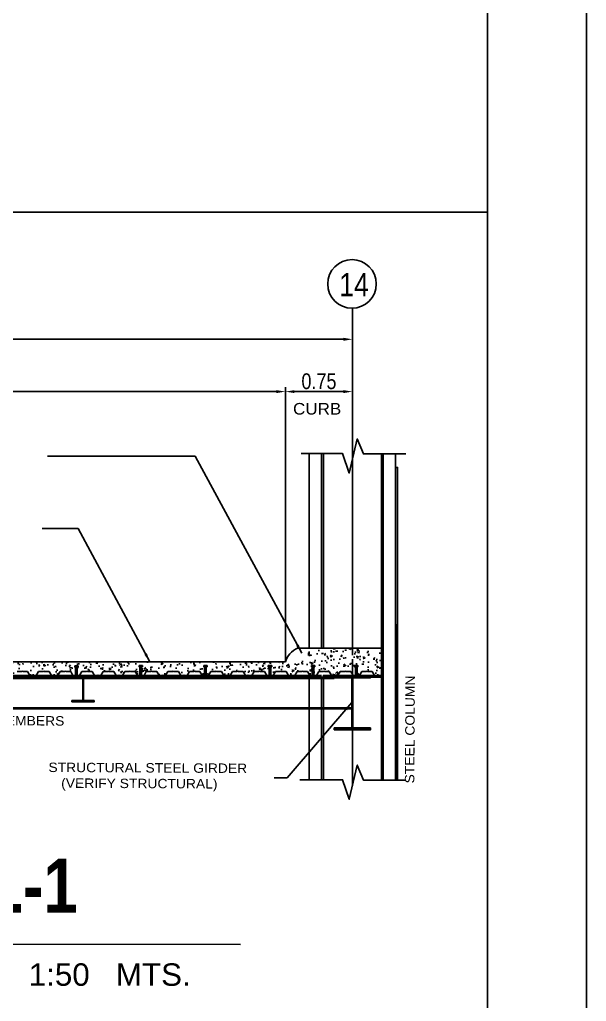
# Model space of a CAD drawing. Header units: millimetres. Extents: x 2148 to 2681, y 758 to 986.
# Drawn here: x 2262.42 to 2275.05, y 779.53 to 801.4 of the extents above; entities that cross this region are included whole.
import ezdxf

# ---------------------------------------------------------------- set-up
doc = ezdxf.new("R2010")
doc.units = ezdxf.units.MM
doc.linetypes.add('CENTER2', pattern=[28.575, 19.05, -3.175, 3.175, -3.175])
doc.linetypes.add('HIDDEN', pattern=[0.375, 0.25, -0.125])
for name, color, linetype in [('4', 4, 'Continuous'), ('4CO', 4, 'Continuous'), ('cladding', 2, 'Continuous'), ('D', 1, 'Continuous'), ('DIM', 20, 'Continuous'), ('HATCH', 8, 'Continuous'), ('Layer1', 5, 'Continuous'), ('S_GRID LINES', 252, 'Continuous'), ('TEXT', 6, 'Continuous'), ('wall', 4, 'Continuous')]:
    doc.layers.add(name, color=color, linetype=linetype)
doc.styles.add('ARIAL', font='arial.ttf')
doc.styles.add('ARIALNW', font='ARIALN.TTF')
doc.styles.add('MMTX$0$ESMX$0$X-OPTA1D', font='x-opta1d')
doc.styles.add('ROMANT', font='romant__.ttf')
doc.dimstyles.new('DIM 200', dxfattribs={"dimtxt": 0.36, "dimasz": 0.35, "dimexe": 0.1, "dimexo": 0, "dimgap": 0.08, "dimtad": 1, "dimlfac": 2, "dimrnd": 0.005, "dimzin": 1, "dimdsep": 46, "dimtxsty": 'ARIALNW', "dimcen": 0.09, "dimclrd": 6, "dimclre": 6, "dimclrt": 13, "dimadec": 0, "dimazin": 0, "dimtfac": 1, "dimtofl": 0, "dimtmove": 2, "dimatfit": 3, "dimfxl": 1, "dimtolj": 1, "dimtzin": 0, "dimarcsym": 0})
doc.dimstyles.new('FIM 50', dxfattribs={"dimtxt": 0.35, "dimasz": 0.2, "dimexe": 0.1, "dimexo": 0, "dimgap": 0.05, "dimtad": 1, "dimlfac": 0.5, "dimzin": 0, "dimdsep": 46, "dimtxsty": 'ARIALNW', "dimcen": 0.09, "dimclrd": 6, "dimclre": 6, "dimclrt": 13, "dimadec": 0, "dimazin": 0, "dimtfac": 1, "dimtofl": 0, "dimtmove": 2, "dimatfit": 3, "dimfxl": 1, "dimtolj": 1, "dimtzin": 0, "dimarcsym": 0})
pattern_1 = [(50, (-5876.37944, -5359.62483), (0.364369338, -0.031878171), [0.0381, -0.4191]), (355, (-5876.37944, -5359.62483), (-0.070485652, 0.382113286), [0.03048, -0.33528]), (100.451, (-5876.34907, -5359.6275), (0.293885003, 0.350233376), [0.03238, -0.35618]), (46.1842, (-5876.37944, -5359.52323), (0.542158082, -0.084084656), [0.05715, -0.62865]), (96.6356, (-5876.33426, -5359.53023), (0.47480847, 0.494851112), [0.04857, -0.53427]), (351.184, (-5876.37944, -5359.5232), (0.474809212, 0.494850236), [0.04572, -0.50292]), (21, (-5876.32864, -5359.54863), (0.30322976, -0.204531037), [0.0381, -0.4191]), (326, (-5876.32864, -5359.54863), (0.123604057, 0.368375932), [0.03048, -0.33528]), (71.4514, (-5876.30337, -5359.56567), (0.426832982, 0.163845715), [0.03238, -0.35618]), (37.5, (-5876.37944, -5359.62483), (0.0061772065, 0.1691100777), [0, -0.331216, 0, -0.34036, 0, -0.33655]), (7.5, (-5876.37944, -5359.62483), (0.133639325, 0.2003611496), [0, -0.194056, 0, -0.323596, 0, -0.12827]), (327.5, (-5876.49272, -5359.62483), (0.2711811903, -0.011457488), [0, -0.127, 0, -0.39624, 0, -0.52578]), (317.5, (-5876.54352, -5359.62483), (0.296258363, 0.050852982), [0, -0.1651, 0, -0.263144, 0, -0.37338])]

# ---------------------------------------------------------------- blocks, each defined once
blk = doc.blocks.new('A$C1DB67A09')
at = {"layer": 'wall', "color": 16, "linetype": 'ByBlock', "ltscale": 1.5, "elevation": 0}
blk.add_lwpolyline([(9.492, -81.28), (106.692, -81.28), (106.692, -9.48), (9.492, -9.48)], close=True, dxfattribs=at)
blk = doc.blocks.new('*D2342')
at = {"color": 6, "lineweight": -2, "transparency": 16777216}
for p, q in [((2251.841, 794.28), (2251.841, 794.38)), ((2269.836, 794.28), (2269.836, 794.38)), ((2252.041, 794.28), (2269.636, 794.28))]:
    blk.add_line(p, q, dxfattribs=at)
at = {"color": 6, "transparency": 16777216}
for points in [[(2252.041, 794.314), (2252.041, 794.247), (2251.841, 794.28)], [(2269.636, 794.314), (2269.636, 794.247), (2269.836, 794.28)]]:
    blk.add_solid(points, dxfattribs=at)
at = {"layer": 'Defpoints', "color": 0, "transparency": 16777216}
for p in [(2251.841, 794.28, 0), (2269.836, 794.28, 0), (2269.836, 794.28)]:
    blk.add_point(p, dxfattribs=at)
at = {"color": 13, "transparency": 16777216, "insert": (2260.868, 794.509), "char_height": 0.35, "attachment_point": 5, "style": 'ARIALNW'}
blk.add_mtext('\\A1;9.00', dxfattribs=at)
blk = doc.blocks.new('*D2343')
at = {"color": 6, "lineweight": -2, "transparency": 16777216}
for p, q in [((2253.345, 787.092), (2253.345, 793.215)), ((2253.545, 793.115), (2268.145, 793.115)), ((2268.345, 787.092), (2268.345, 793.215))]:
    blk.add_line(p, q, dxfattribs=at)
at = {"color": 6, "transparency": 16777216}
for points in [[(2253.545, 793.148), (2253.545, 793.082), (2253.345, 793.115)], [(2268.145, 793.148), (2268.145, 793.082), (2268.345, 793.115)]]:
    blk.add_solid(points, dxfattribs=at)
at = {"layer": 'Defpoints', "color": 0, "transparency": 16777216}
for p in [(2268.345, 793.115), (2253.345, 787.092, 0), (2268.345, 787.092, 0)]:
    blk.add_point(p, dxfattribs=at)
at = {"color": 13, "transparency": 16777216, "insert": (2260.845, 793.344), "char_height": 0.35, "attachment_point": 5, "style": 'ARIALNW'}
blk.add_mtext('\\A1;7.50', dxfattribs=at)
blk = doc.blocks.new('*D2344')
at = {"color": 6, "lineweight": -2, "transparency": 16777216}
for p, q in [((2268.345, 792.545), (2268.345, 793.215)), ((2268.545, 793.115), (2269.636, 793.115)), ((2269.836, 787.242), (2269.836, 793.215))]:
    blk.add_line(p, q, dxfattribs=at)
at = {"color": 6, "transparency": 16777216}
for points in [[(2268.545, 793.148), (2268.545, 793.082), (2268.345, 793.115)], [(2269.636, 793.148), (2269.636, 793.082), (2269.836, 793.115)]]:
    blk.add_solid(points, dxfattribs=at)
at = {"layer": 'Defpoints', "color": 0, "transparency": 16777216}
for p in [(2269.836, 793.115), (2268.345, 792.545), (2269.836, 787.242, 0)]:
    blk.add_point(p, dxfattribs=at)
at = {"color": 13, "transparency": 16777216, "insert": (2269.091, 793.344), "char_height": 0.35, "attachment_point": 5, "style": 'ARIALNW'}
blk.add_mtext('\\A1;0.75', dxfattribs=at)

msp = doc.modelspace()

# ---------------------------------------------------------------- hatches: boundary and pattern name
at = {"layer": 'D'}
h = msp.add_hatch(dxfattribs=at)
h.set_pattern_fill('AR-CONC', color=256, scale=0.002, style=0)
h.set_pattern_definition(pattern_1)
h.paths.add_polyline_path([(2268.8756092, 787.3334569, 0.156070123), (2268.7142874, 787.0916731), (2264.043667, 787.0916731), (2264.043667, 786.8726848), (2264.0906579, 786.7916731), (2264.1500899, 786.7916731), (2264.1619763, 786.8047851), (2264.1738627, 786.7916731), (2264.2332947, 786.7916731), (2264.2847367, 786.8803586), (2264.3847367, 786.8803586), (2264.4019901, 786.8897532), (2264.4192436, 786.8803586), (2264.5192436, 786.8803586), (2264.5706856, 786.7916731), (2264.6301176, 786.7916731), (2264.642004, 786.8047851), (2264.6538904, 786.7916731), (2264.7133224, 786.7916731), (2264.7647644, 786.8803586), (2264.8647644, 786.8803586), (2264.8820178, 786.8897532), (2264.8992712, 786.8803586), (2264.9992712, 786.8803586), (2265.0507132, 786.7916731), (2265.10268, 786.7916731), (2265.10268, 786.9873593), (2265.0827931, 786.9873593), (2265.0827931, 787.0115719), (2265.1588204, 787.0115719), (2265.1588204, 786.9873593), (2265.1404327, 786.9873593), (2265.1404327, 786.7916731), (2265.19335, 786.7916731), (2265.2447921, 786.8803586), (2265.3447921, 786.8803586), (2265.3620455, 786.8897532), (2265.3792989, 786.8803586), (2265.4792989, 786.8803586), (2265.5307409, 786.7916731), (2265.5901729, 786.7916731), (2265.6020593, 786.8047851), (2265.6139457, 786.7916731), (2265.6733777, 786.7916731), (2265.7248197, 786.8803586), (2265.8248197, 786.8803586), (2265.8420731, 786.8897532), (2265.8593266, 786.8803586), (2265.9593266, 786.8803586), (2266.0107686, 786.7916731), (2266.0702006, 786.7916731), (2266.082087, 786.8047851), (2266.0939734, 786.7916731), (2266.1534054, 786.7916731), (2266.2048474, 786.8803586), (2266.3048474, 786.8803586), (2266.3221008, 786.8897532), (2266.3393542, 786.8803586), (2266.4393542, 786.8803586), (2266.4907963, 786.7916731), (2266.542763, 786.7916731), (2266.542763, 786.9873593), (2266.5228761, 786.9873593), (2266.5228761, 787.0115719), (2266.5989034, 787.0115719), (2266.5989034, 786.9873593), (2266.5805157, 786.9873593), (2266.5805157, 786.7916731), (2266.633433, 786.7916731), (2266.6848751, 786.8803586), (2266.7848751, 786.8803586), (2266.8021285, 786.8897532), (2266.8193819, 786.8803586), (2266.9193819, 786.8803586), (2266.9708239, 786.7916731), (2267.0302559, 786.7916731), (2267.0421423, 786.8047851), (2267.0540287, 786.7916731), (2267.1134607, 786.7916731), (2267.1649027, 786.8803586), (2267.2649027, 786.8803586), (2267.2821562, 786.8897532), (2267.2994096, 786.8803586), (2267.3994096, 786.8803586), (2267.4508516, 786.7916731), (2267.5102836, 786.7916731), (2267.52217, 786.8047851), (2267.5340564, 786.7916731), (2267.5934884, 786.7916731), (2267.6449304, 786.8803586), (2267.7449304, 786.8803586), (2267.7621838, 786.8897532), (2267.7794372, 786.8803586), (2267.8794372, 786.8803586), (2267.9308793, 786.7916731), (2267.982846, 786.7916731), (2267.982846, 786.9873593), (2267.9629591, 786.9873593), (2267.9629591, 787.0115719), (2268.0389864, 787.0115719), (2268.0389864, 786.9873593), (2268.0205987, 786.9873593), (2268.0205987, 786.7916731), (2268.0735161, 786.7916731), (2268.1249581, 786.8803586), (2268.2249581, 786.8803586), (2268.2422115, 786.8897532), (2268.2594649, 786.8803586), (2268.3594649, 786.8803586), (2268.4109069, 786.7916731), (2268.4703389, 786.7916731), (2268.4822253, 786.8047851), (2268.4941117, 786.7916731), (2268.5535437, 786.7916731), (2268.6049857, 786.8803586), (2268.7049857, 786.8803586), (2268.7222392, 786.8897532), (2268.7394926, 786.8803586), (2268.8394926, 786.8803586), (2268.8756092, 786.8180939)])
h = msp.add_hatch(dxfattribs=at)
h.set_pattern_fill('AR-CONC', color=256, scale=0.002, style=0)
h.set_pattern_definition(pattern_1)
h.paths.add_polyline_path([(2270.5221915, 787.3980019), (2270.4821915, 787.3980019), (2270.4821915, 786.7516731), (2270.5221915, 786.7516731)])
h.paths.add_polyline_path([(2270.4821915, 787.3980019), (2269.8362411, 787.3980019), (2269.8362411, 786.8170999), (2269.8509899, 786.7916731), (2269.9029567, 786.7916731), (2269.9029567, 786.9873593), (2269.8830698, 786.9873593), (2269.8830698, 787.0115719), (2269.959097, 787.0115719), (2269.959097, 786.9873593), (2269.9407094, 786.9873593), (2269.9407094, 786.7916731), (2269.9936267, 786.7916731), (2270.0450687, 786.8803586), (2270.1450687, 786.8803586), (2270.1623222, 786.8897532), (2270.1795756, 786.8803586), (2270.2795756, 786.8803586), (2270.3310176, 786.7916731), (2270.3904496, 786.7916731), (2270.402336, 786.8047851), (2270.4142224, 786.7916731), (2270.4821915, 786.7916731)])
h.paths.add_polyline_path([(2269.8362411, 787.3980019), (2269.1902724, 787.3980019), (2269.1902724, 786.8832222), (2269.2022668, 786.8897532), (2269.2195203, 786.8803586), (2269.3195203, 786.8803586), (2269.3709623, 786.7916731), (2269.4303943, 786.7916731), (2269.4422807, 786.8047851), (2269.4541671, 786.7916731), (2269.5135991, 786.7916731), (2269.5650411, 786.8803586), (2269.6650411, 786.8803586), (2269.6822945, 786.8897532), (2269.6995479, 786.8803586), (2269.7995479, 786.8803586), (2269.8362411, 786.8170999)])
h.paths.add_polyline_path([(2269.1502724, 787.3980019), (2268.9830435, 787.3980019, 0.0659827258), (2268.8756092, 787.3334569), (2268.8756092, 786.8180939), (2268.8909346, 786.7916731), (2268.9429013, 786.7916731), (2268.9429013, 786.9873593), (2268.9230145, 786.9873593), (2268.9230145, 787.0115719), (2268.9990417, 787.0115719), (2268.9990417, 786.9873593), (2268.9806541, 786.9873593), (2268.9806541, 786.7916731), (2269.0335714, 786.7916731), (2269.0850134, 786.8803586), (2269.1502724, 786.8803586)])
h.paths.add_polyline_path([(2269.1902724, 787.3980019), (2269.1502724, 787.3980019), (2269.1502724, 786.8803586), (2269.1850134, 786.8803586), (2269.1902724, 786.8832222)])
h = msp.add_hatch(dxfattribs=at)
h.set_pattern_fill('AR-CONC', color=256, scale=0.002, style=0)
h.set_pattern_definition(pattern_1)
h.paths.add_polyline_path([(2264.043667, 787.0916731), (2258.5305556, 787.0916731), (2258.5305556, 786.8803586), (2258.6244047, 786.8803586), (2258.6416581, 786.8897532), (2258.6589115, 786.8803586), (2258.7589115, 786.8803586), (2258.8103535, 786.7916731), (2258.8623203, 786.7916731), (2258.8623203, 786.9873593), (2258.8424334, 786.9873593), (2258.8424334, 787.0115719), (2258.9184607, 787.0115719), (2258.9184607, 786.9873593), (2258.900073, 786.9873593), (2258.900073, 786.7916731), (2258.9529903, 786.7916731), (2259.0044324, 786.8803586), (2259.1044324, 786.8803586), (2259.1216858, 786.8897532), (2259.1389392, 786.8803586), (2259.2389392, 786.8803586), (2259.2903812, 786.7916731), (2259.3498132, 786.7916731), (2259.3616996, 786.8047851), (2259.373586, 786.7916731), (2259.433018, 786.7916731), (2259.48446, 786.8803586), (2259.58446, 786.8803586), (2259.6017134, 786.8897532), (2259.6189669, 786.8803586), (2259.7189669, 786.8803586), (2259.7704089, 786.7916731), (2259.8298409, 786.7916731), (2259.8417273, 786.8047851), (2259.8536137, 786.7916731), (2259.9130457, 786.7916731), (2259.9644877, 786.8803586), (2260.0644877, 786.8803586), (2260.0817411, 786.8897532), (2260.0989945, 786.8803586), (2260.1989945, 786.8803586), (2260.2504366, 786.7916731), (2260.3024033, 786.7916731), (2260.3024033, 786.9873593), (2260.2825164, 786.9873593), (2260.2825164, 787.0115719), (2260.3585437, 787.0115719), (2260.3585437, 786.9873593), (2260.340156, 786.9873593), (2260.340156, 786.7916731), (2260.3930733, 786.7916731), (2260.4445154, 786.8803586), (2260.5445154, 786.8803586), (2260.5617688, 786.8897532), (2260.5790222, 786.8803586), (2260.6790222, 786.8803586), (2260.7304642, 786.7916731), (2260.7898962, 786.7916731), (2260.8017826, 786.8047851), (2260.813669, 786.7916731), (2260.873101, 786.7916731), (2260.924543, 786.8803586), (2261.024543, 786.8803586), (2261.0417965, 786.8897532), (2261.0590499, 786.8803586), (2261.1590499, 786.8803586), (2261.2104919, 786.7916731), (2261.2699239, 786.7916731), (2261.2818103, 786.8047851), (2261.2936967, 786.7916731), (2261.3531287, 786.7916731), (2261.4045707, 786.8803586), (2261.5045707, 786.8803586), (2261.5218241, 786.8897532), (2261.5390775, 786.8803586), (2261.6390775, 786.8803586), (2261.6905196, 786.7916731), (2261.7499516, 786.7916731), (2261.761838, 786.8047851), (2261.7737244, 786.7916731), (2261.8331564, 786.7916731), (2261.8845984, 786.8803586), (2261.9845984, 786.8803586), (2262.0018518, 786.8897532), (2262.0191052, 786.8803586), (2262.1191052, 786.8803586), (2262.1705472, 786.7916731), (2262.2165708, 786.7916731), (2262.2165708, 786.9808033), (2262.1966839, 786.9808033), (2262.1966839, 787.0050159), (2262.2727111, 787.0050159), (2262.2727111, 786.9808033), (2262.2543235, 786.9808033), (2262.2543235, 786.7916731), (2262.313184, 786.7916731), (2262.364626, 786.8803586), (2262.464626, 786.8803586), (2262.4818795, 786.8897532), (2262.4991329, 786.8803586), (2262.5991329, 786.8803586), (2262.6505749, 786.7916731), (2262.7100069, 786.7916731), (2262.7218933, 786.8047851), (2262.7337797, 786.7916731), (2262.7932117, 786.7916731), (2262.8446537, 786.8803586), (2262.9446537, 786.8803586), (2262.9619071, 786.8897532), (2262.9791606, 786.8803586), (2263.0791606, 786.8803586), (2263.1306026, 786.7916731), (2263.1900346, 786.7916731), (2263.201921, 786.8047851), (2263.2138074, 786.7916731), (2263.2732394, 786.7916731), (2263.3246814, 786.8803586), (2263.4246814, 786.8803586), (2263.4419348, 786.8897532), (2263.4591882, 786.8803586), (2263.5591882, 786.8803586), (2263.6106302, 786.7916731), (2263.6685402, 786.7916731), (2263.6685402, 786.9808033), (2263.6486533, 786.9808033), (2263.6486533, 787.0050159), (2263.7246805, 787.0050159), (2263.7246805, 786.9808033), (2263.7062929, 786.9808033), (2263.7062929, 786.7916731), (2263.753267, 786.7916731), (2263.804709, 786.8803586), (2263.904709, 786.8803586), (2263.9219625, 786.8897532), (2263.9392159, 786.8803586), (2264.043667, 786.8803586)])
at = {"layer": 'HATCH', "ltscale": 0.5, "extrusion": (-2.95994e-09, 2.54479e-10, 1)}
h = msp.add_hatch(dxfattribs=at)
h.set_pattern_fill('ANSI31', color=256, scale=0.024691, style=0)
h.set_pattern_definition([(44.9999999998, (199154.029157, 7573.355451), (-0.002182380754156, 0.00218238075417), [])])
edge = h.paths.add_edge_path()
edge.add_line((2264.0854346, 786.2307434), (2263.8525817, 786.2307434))
edge.add_arc((2263.8525817, 786.2403722), 0.0096288, 174.09726707, 269.99999993, ccw=False)
edge.add_line((2263.843004, 786.2413624), (2263.843004, 786.7563635))
edge.add_arc((2263.8525817, 786.7573537), 0.0096288, 89.63455454, 185.90273272, ccw=False)
edge.add_line((2263.8526431, 786.7669823), (2264.0854346, 786.7669823))
edge.add_line((2264.0854346, 786.7669823), (2264.0854346, 786.7916731))
edge.add_line((2264.0854346, 786.7916731), (2263.5864255, 786.7916731))
edge.add_line((2263.5864255, 786.7916731), (2263.5864255, 786.7669823))
edge.add_line((2263.5864255, 786.7669823), (2263.8185396, 786.7669823))
edge.add_arc((2263.818601, 786.7573537), 0.0096288, -4.29209346, 90.36544516, ccw=False)
edge.add_line((2263.8282028, 786.7566331), (2263.8282028, 786.2410928))
edge.add_arc((2263.818601, 786.2403722), 0.0096288, -89.99999963, 4.29209365, ccw=False)
edge.add_line((2263.818601, 786.2307434), (2263.5864255, 786.2307434))
edge.add_line((2263.5864255, 786.2307434), (2263.5864255, 786.2060526))
edge.add_line((2263.5864255, 786.2060526), (2264.0854346, 786.2060526))
edge.add_line((2264.0854346, 786.2060526), (2264.0854346, 786.2307434))
at = {"layer": 'HATCH', "ltscale": 0.5}
h = msp.add_hatch(dxfattribs=at)
h.set_pattern_fill('ANSI31', color=256, scale=0.04, style=0)
h.set_pattern_definition([(45, (321238.903647, 11780.994099), (-0.00353553390593, 0.00353553390593), [])])
edge = h.paths.add_edge_path()
edge.add_line((2270.2404381, 785.6219127), (2269.8632083, 785.6219127))
edge.add_arc((2269.8632083, 785.6375116), 0.0155989, 174.09726714, 270, ccw=False)
edge.add_line((2269.8476921, 785.6391158), (2269.8476921, 786.7224703))
edge.add_arc((2269.8632083, 786.7240745), 0.0155989, 89.63455467, 185.90273286, ccw=False)
edge.add_line((2269.8633078, 786.7396731), (2270.2404381, 786.7396731))
edge.add_line((2270.2404381, 786.7396731), (2270.2404381, 786.7796731))
edge.add_line((2270.2404381, 786.7796731), (2269.4320258, 786.7796731))
edge.add_line((2269.4320258, 786.7796731), (2269.4320258, 786.7396731))
edge.add_line((2269.4320258, 786.7396731), (2269.8080589, 786.7396731))
edge.add_arc((2269.8081584, 786.7240745), 0.0155989, -4.29209329, 90.36544533, ccw=False)
edge.add_line((2269.8237136, 786.7229071), (2269.8237136, 785.638679))
edge.add_arc((2269.8081584, 785.6375116), 0.0155989, -90, 4.29209328, ccw=False)
edge.add_line((2269.8081584, 785.6219127), (2269.4320258, 785.6219127))
edge.add_line((2269.4320258, 785.6219127), (2269.4320258, 785.5819127))
edge.add_line((2269.4320258, 785.5819127), (2270.2404381, 785.5819127))
edge.add_line((2270.2404381, 785.5819127), (2270.2404381, 785.6219127))

# ---------------------------------------------------------------- linework, layer by layer
at = {"ltscale": 0.05}
msp.add_line((2270.7956195, 784.4617803, 0.0000003), (2270.7956195, 791.7268733, 0.0000004), dxfattribs=at)
msp.add_line((2254.7250718, 780.8091587, 0), (2267.3454776, 780.7998802, 0))
msp.add_circle((2269.8282102, 795.5145157, 0.0000001), 0.5409567)
at = {"layer": '4', "elevation": 0}
msp.add_lwpolyline([(2272.8500187, 797.1148082), (2247.8451459, 797.1148082), (2247.8451459, 763.8388046), (2272.8500187, 763.8388046)], close=True, dxfattribs=at)
at = {"layer": 'cladding', "elevation": 0.0000003}
for points in [[(2268.6954289, 791.7345653), (2269.6170296, 791.7345653), (2269.7670168, 791.3007288), (2269.9441468, 792.061233), (2270.0819142, 791.7268733), (2271.0294239, 791.7268733)], [(2268.6660128, 784.4694723), (2269.6170296, 784.4694723), (2269.7670168, 784.0356358), (2269.9441468, 784.79614), (2270.0819142, 784.4617803), (2271.0294239, 784.4617803)]]:
    msp.add_lwpolyline(points, dxfattribs=at)
at = {"layer": 'D', "color": 3, "ltscale": 0.5}
for p, q in [((2269.1502724, 787.3980019, 0.0000002), (2269.1502724, 791.7345653, 0.0000002)), ((2269.1902724, 787.3980019, 0.0000002), (2269.1902724, 791.7345653, 0.0000002)), ((2270.4821915, 784.4617803, 0.0000002), (2270.4821915, 791.7268733, 0.0000002)), ((2270.5221915, 784.4617803, 0.0000002), (2270.5221915, 791.7268733, 0.0000002)), ((2252.5221915, 786.7916731, 0), (2269.1502724, 786.7916731, 0)), ((2257.8429123, 786.7516731, 0), (2263.8282028, 786.7516731, 0)), ((2263.843004, 786.7516731, 0), (2269.1502724, 786.7516731, 0)), ((2269.1502724, 784.4617803, 0.0000002), (2269.1502724, 786.7516731, 0.0000002)), ((2269.1902724, 784.4617803, 0.0000002), (2269.1902724, 786.7516731, 0.0000002))]:
    msp.add_line(p, q, dxfattribs=at)
at = {"layer": 'D', "ltscale": 0.5}
for p, q in [((2268.6138204, 787.3980019, 0), (2270.5221915, 787.3980019, 0.0000002)), ((2253.3447031, 787.0916731, 0), (2268.3450643, 787.0916731, 0.0000001)), ((2268.9502238, 786.7916731, 0), (2268.9502238, 786.7796731, 0))]:
    msp.add_line(p, q, dxfattribs=at)
at = {"layer": 'D'}
for p, q in [((2257.8429123, 786.7516731, 0), (2263.8282028, 786.7516731, 0)), ((2257.8429123, 786.7269823, 0), (2263.8282028, 786.7269823, 0)), ((2263.843004, 786.7516731, 0), (2270.5221915, 786.7516731, 0.0000001)), ((2263.843004, 786.7269823, 0), (2269.4320258, 786.7269823, 0.0000001)), ((2251.8476921, 786.0721202, 0), (2269.8237136, 786.0721202, 0.0000002)), ((2251.8476921, 786.0474294, 0), (2269.8237136, 786.0474294, 0.0000002))]:
    msp.add_line(p, q, dxfattribs=at)
at = {"layer": 'D', "color": 3, "ltscale": 0.5, "extrusion": (-2.95994e-09, 2.54479e-10, 1), "elevation": -0.0000064}
msp.add_lwpolyline([(2264.0854346, 786.2307434), (2263.8525817, 786.2307434, -0.4447202436), (2263.843004, 786.2413624), (2263.843004, 786.7563635, -0.4466315217), (2263.8526431, 786.7669823), (2264.0854346, 786.7669823), (2264.0854346, 786.7916731), (2263.5864255, 786.7916731), (2263.5864255, 786.7669823), (2263.8185396, 786.7669823, -0.4382281274), (2263.8282028, 786.7566331), (2263.8282028, 786.2410928, -0.4363286722), (2263.818601, 786.2307434), (2263.5864255, 786.2307434), (2263.5864255, 786.2060526), (2264.0854346, 786.2060526)], format="xyb", close=True, dxfattribs=at)
at = {"layer": 'D', "color": 3, "ltscale": 0.5, "elevation": 0}
msp.add_lwpolyline([(2269.1902724, 786.7516731), (2270.4821915, 786.7516731), (2270.4821915, 786.7916731), (2269.1902724, 786.7916731)], close=True, dxfattribs=at)
msp.add_lwpolyline([(2270.2404381, 785.6219127), (2269.8632083, 785.6219127, -0.4447202436), (2269.8476921, 785.6391158), (2269.8476921, 786.7224703, -0.4466315217), (2269.8633078, 786.7396731), (2270.2404381, 786.7396731), (2270.2404381, 786.7796731), (2269.4320258, 786.7796731), (2269.4320258, 786.7396731), (2269.8080589, 786.7396731, -0.4382281274), (2269.8237136, 786.7229071), (2269.8237136, 785.638679, -0.4363286722), (2269.8081584, 785.6219127), (2269.4320258, 785.6219127), (2269.4320258, 785.5819127), (2270.2404381, 785.5819127)], format="xyb", close=True, dxfattribs=at)
at = {"layer": 'D', "ltscale": 0.5}
msp.add_arc((2268.8035913, 786.9604469, 0), 0.4769353, 113.44673933, 164.02937068, dxfattribs=at)
at = {"layer": 'Defpoints', "ltscale": 0.5, "elevation": 0}
msp.add_lwpolyline([(2173.4500187, 757.6388045), (2275.0500187, 757.6388045), (2275.0500187, 833.8388045), (2173.4500187, 833.8388045)], close=True, dxfattribs=at)
at = {"layer": 'HATCH', "linetype": 'ByBlock', "ltscale": 0.5}
for p, q in [((2268.8756092, 787.3980019, 0.0000001), (2268.8756092, 791.7345653, 0.0000001)), ((2268.8756092, 784.4617803, 0.0000001), (2268.8756092, 786.7516731, 0.0000001))]:
    msp.add_line(p, q, dxfattribs=at)
at = {"layer": 'HATCH', "ltscale": 0.5}
for p, q in [((2262.364626, 786.8803586, -0.0000003), (2262.464626, 786.8803586, -0.0000003)), ((2262.464626, 786.8803586, -0.0000003), (2262.4818795, 786.8897532, -0.0000009)), ((2262.4991329, 786.8803586, -0.0000003), (2262.4818795, 786.8897532, -0.0000009)), ((2262.4991329, 786.8803586, -0.0000003), (2262.5991329, 786.8803586, -0.0000003)), ((2262.5991329, 786.8803586, -0.0000003), (2262.6505749, 786.7916731, 0)), ((2262.8446537, 786.8803586, -0.0000003), (2262.7932117, 786.7916731, 0)), ((2262.8446537, 786.8803586, -0.0000003), (2262.9446537, 786.8803586, -0.0000003)), ((2262.9446537, 786.8803586, -0.0000003), (2262.9619071, 786.8897532, -0.0000009)), ((2262.9791606, 786.8803586, -0.0000003), (2262.9619071, 786.8897532, -0.0000009)), ((2262.9791606, 786.8803586, -0.0000003), (2263.0791606, 786.8803586, -0.0000003)), ((2263.0791606, 786.8803586, -0.0000003), (2263.1306026, 786.7916731, 0)), ((2263.3246814, 786.8803586, -0.0000003), (2263.2732394, 786.7916731, 0)), ((2263.3246814, 786.8803586, -0.0000003), (2263.4246814, 786.8803586, -0.0000003)), ((2263.4246814, 786.8803586, -0.0000003), (2263.4419348, 786.8897532, -0.0000009)), ((2263.4591882, 786.8803586, -0.0000003), (2263.4419348, 786.8897532, -0.0000009)), ((2263.4591882, 786.8803586, -0.0000003), (2263.5591882, 786.8803586, -0.0000003)), ((2263.5591882, 786.8803586, -0.0000003), (2263.6106302, 786.7916731, 0)), ((2263.804709, 786.8803586, -0.0000003), (2263.753267, 786.7916731, 0)), ((2263.804709, 786.8803586, -0.0000003), (2263.904709, 786.8803586, -0.0000003)), ((2263.904709, 786.8803586, -0.0000003), (2263.9219625, 786.8897532, -0.0000009)), ((2263.9392159, 786.8803586, -0.0000003), (2263.9219625, 786.8897532, -0.0000009)), ((2263.9392159, 786.8803586, -0.0000003), (2264.0392159, 786.8803586, -0.0000003)), ((2264.0392159, 786.8803586, -0.0000003), (2264.0906579, 786.7916731, 0)), ((2264.2847367, 786.8803586, -0.0000003), (2264.2332947, 786.7916731, 0)), ((2264.2847367, 786.8803586, -0.0000003), (2264.3847367, 786.8803586, -0.0000003)), ((2264.3847367, 786.8803586, -0.0000003), (2264.4019901, 786.8897532, -0.0000009)), ((2264.4192436, 786.8803586, -0.0000003), (2264.4019901, 786.8897532, -0.0000009)), ((2264.4192436, 786.8803586, -0.0000003), (2264.5192436, 786.8803586, -0.0000003)), ((2264.5192436, 786.8803586, -0.0000003), (2264.5706856, 786.7916731, 0)), ((2264.7647644, 786.8803586, -0.0000003), (2264.7133224, 786.7916731, 0)), ((2264.7647644, 786.8803586, -0.0000003), (2264.8647644, 786.8803586, -0.0000003)), ((2264.8647644, 786.8803586, -0.0000003), (2264.8820178, 786.8897532, -0.0000009)), ((2264.8992712, 786.8803586, -0.0000003), (2264.8820178, 786.8897532, -0.0000009)), ((2264.8992712, 786.8803586, -0.0000003), (2264.9992712, 786.8803586, -0.0000003)), ((2264.9992712, 786.8803586, -0.0000003), (2265.0507132, 786.7916731, 0)), ((2265.2447921, 786.8803586, -0.0000003), (2265.19335, 786.7916731, 0)), ((2265.2447921, 786.8803586, -0.0000003), (2265.3447921, 786.8803586, -0.0000003)), ((2265.3447921, 786.8803586, -0.0000003), (2265.3620455, 786.8897532, -0.0000009)), ((2265.3792989, 786.8803586, -0.0000003), (2265.3620455, 786.8897532, -0.0000009)), ((2265.3792989, 786.8803586, -0.0000003), (2265.4792989, 786.8803586, -0.0000003)), ((2265.4792989, 786.8803586, -0.0000003), (2265.5307409, 786.7916731, 0)), ((2265.7248197, 786.8803586, -0.0000003), (2265.6733777, 786.7916731, 0)), ((2265.7248197, 786.8803586, -0.0000003), (2265.8248197, 786.8803586, -0.0000003)), ((2265.8248197, 786.8803586, -0.0000003), (2265.8420731, 786.8897532, -0.0000009)), ((2265.8593266, 786.8803586, -0.0000003), (2265.8420731, 786.8897532, -0.0000009)), ((2265.8593266, 786.8803586, -0.0000003), (2265.9593266, 786.8803586, -0.0000003)), ((2265.9593266, 786.8803586, -0.0000003), (2266.0107686, 786.7916731, 0)), ((2266.2048474, 786.8803586, -0.0000003), (2266.1534054, 786.7916731, 0)), ((2266.2048474, 786.8803586, -0.0000003), (2266.3048474, 786.8803586, -0.0000003)), ((2266.3048474, 786.8803586, -0.0000003), (2266.3221008, 786.8897532, -0.0000009)), ((2266.3393542, 786.8803586, -0.0000003), (2266.3221008, 786.8897532, -0.0000009)), ((2266.3393542, 786.8803586, -0.0000003), (2266.4393542, 786.8803586, -0.0000003)), ((2266.4393542, 786.8803586, -0.0000003), (2266.4907963, 786.7916731, 0)), ((2266.6848751, 786.8803586, -0.0000003), (2266.633433, 786.7916731, 0)), ((2266.6848751, 786.8803586, -0.0000003), (2266.7848751, 786.8803586, -0.0000003)), ((2266.7848751, 786.8803586, -0.0000003), (2266.8021285, 786.8897532, -0.0000009)), ((2266.8193819, 786.8803586, -0.0000003), (2266.8021285, 786.8897532, -0.0000009)), ((2266.8193819, 786.8803586, -0.0000003), (2266.9193819, 786.8803586, -0.0000003)), ((2266.9193819, 786.8803586, -0.0000003), (2266.9708239, 786.7916731, 0)), ((2267.1649027, 786.8803586, -0.0000003), (2267.1134607, 786.7916731, 0)), ((2267.1649027, 786.8803586, -0.0000003), (2267.2649027, 786.8803586, -0.0000003)), ((2267.2649027, 786.8803586, -0.0000003), (2267.2821562, 786.8897532, -0.0000009)), ((2267.2994096, 786.8803586, -0.0000003), (2267.2821562, 786.8897532, -0.0000009)), ((2267.2994096, 786.8803586, -0.0000003), (2267.3994096, 786.8803586, -0.0000003)), ((2267.3994096, 786.8803586, -0.0000003), (2267.4508516, 786.7916731, 0)), ((2267.6449304, 786.8803586, -0.0000003), (2267.5934884, 786.7916731, 0)), ((2267.6449304, 786.8803586, -0.0000003), (2267.7449304, 786.8803586, -0.0000003)), ((2267.7449304, 786.8803586, -0.0000003), (2267.7621838, 786.8897532, -0.0000009)), ((2267.7794372, 786.8803586, -0.0000003), (2267.7621838, 786.8897532, -0.0000009)), ((2267.7794372, 786.8803586, -0.0000003), (2267.8794372, 786.8803586, -0.0000003)), ((2267.8794372, 786.8803586, -0.0000003), (2267.9308793, 786.7916731, 0)), ((2268.1249581, 786.8803586, -0.0000003), (2268.0735161, 786.7916731, 0)), ((2268.1249581, 786.8803586, -0.0000003), (2268.2249581, 786.8803586, -0.0000003)), ((2268.2249581, 786.8803586, -0.0000003), (2268.2422115, 786.8897532, -0.0000009)), ((2268.2594649, 786.8803586, -0.0000003), (2268.2422115, 786.8897532, -0.0000009)), ((2268.2594649, 786.8803586, -0.0000003), (2268.3594649, 786.8803586, -0.0000003)), ((2268.3594649, 786.8803586, -0.0000003), (2268.4109069, 786.7916731, 0)), ((2268.6049857, 786.8803586, -0.0000003), (2268.5535437, 786.7916731, 0)), ((2268.6049857, 786.8803586, -0.0000003), (2268.7049857, 786.8803586, -0.0000003)), ((2268.7049857, 786.8803586, -0.0000003), (2268.7222392, 786.8897532, -0.0000009)), ((2268.7394926, 786.8803586, -0.0000003), (2268.7222392, 786.8897532, -0.0000009)), ((2268.7394926, 786.8803586, -0.0000003), (2268.8394926, 786.8803586, -0.0000003)), ((2268.8394926, 786.8803586, -0.0000003), (2268.8909346, 786.7916731, 0)), ((2269.0850134, 786.8803586, -0.0000003), (2269.0335714, 786.7916731, 0)), ((2269.0850134, 786.8803586, -0.0000003), (2269.1850134, 786.8803586, -0.0000003)), ((2269.1850134, 786.8803586, -0.0000003), (2269.2022668, 786.8897532, -0.0000009)), ((2269.2195203, 786.8803586, -0.0000003), (2269.2022668, 786.8897532, -0.0000009)), ((2269.2195203, 786.8803586, -0.0000003), (2269.3195203, 786.8803586, -0.0000003)), ((2269.3195203, 786.8803586, -0.0000003), (2269.3709623, 786.7916731, 0)), ((2269.5650411, 786.8803586, -0.0000003), (2269.5135991, 786.7916731, 0)), ((2269.5650411, 786.8803586, -0.0000003), (2269.6650411, 786.8803586, -0.0000003)), ((2269.6650411, 786.8803586, -0.0000003), (2269.6822945, 786.8897532, -0.0000009)), ((2269.6995479, 786.8803586, -0.0000003), (2269.6822945, 786.8897532, -0.0000009)), ((2269.6995479, 786.8803586, -0.0000003), (2269.7995479, 786.8803586, -0.0000003)), ((2269.7995479, 786.8803586, -0.0000003), (2269.8509899, 786.7916731, 0)), ((2270.0450687, 786.8803586, -0.0000003), (2269.9936267, 786.7916731, 0)), ((2270.0450687, 786.8803586, -0.0000003), (2270.1450687, 786.8803586, -0.0000003)), ((2270.1450687, 786.8803586, -0.0000003), (2270.1623222, 786.8897532, -0.0000009)), ((2270.1795756, 786.8803586, -0.0000003), (2270.1623222, 786.8897532, -0.0000009)), ((2270.1795756, 786.8803586, -0.0000003), (2270.2795756, 786.8803586, -0.0000003)), ((2270.2795756, 786.8803586, -0.0000003), (2270.3310176, 786.7916731, 0)), ((2262.6505749, 786.7916731, 0), (2262.7100069, 786.7916731, 0)), ((2262.7100069, 786.7916731, 0), (2262.7218933, 786.8047851, -0.0000009)), ((2262.7337797, 786.7916731, 0), (2262.7218933, 786.8047851, -0.0000009)), ((2262.7932117, 786.7916731, 0), (2262.7337797, 786.7916731, 0)), ((2263.1306026, 786.7916731, 0), (2263.1900346, 786.7916731, 0)), ((2263.1900346, 786.7916731, 0), (2263.201921, 786.8047851, -0.0000009)), ((2263.2138074, 786.7916731, 0), (2263.201921, 786.8047851, -0.0000009)), ((2263.2732394, 786.7916731, 0), (2263.2138074, 786.7916731, 0)), ((2263.6106302, 786.7916731, 0), (2263.6700622, 786.7916731, 0)), ((2263.6700622, 786.7916731, 0), (2263.6819486, 786.8047851, -0.0000009)), ((2263.693835, 786.7916731, 0), (2263.6819486, 786.8047851, -0.0000009)), ((2263.753267, 786.7916731, 0), (2263.693835, 786.7916731, 0)), ((2264.0906579, 786.7916731, 0), (2264.1500899, 786.7916731, 0)), ((2264.1500899, 786.7916731, 0), (2264.1619763, 786.8047851, -0.0000009)), ((2264.1738627, 786.7916731, 0), (2264.1619763, 786.8047851, -0.0000009)), ((2264.2332947, 786.7916731, 0), (2264.1738627, 786.7916731, 0)), ((2264.5706856, 786.7916731, 0), (2264.6301176, 786.7916731, 0)), ((2264.6301176, 786.7916731, 0), (2264.642004, 786.8047851, -0.0000009)), ((2264.6538904, 786.7916731, 0), (2264.642004, 786.8047851, -0.0000009)), ((2264.7133224, 786.7916731, 0), (2264.6538904, 786.7916731, 0)), ((2265.0507132, 786.7916731, 0), (2265.1101452, 786.7916731, 0)), ((2265.1101452, 786.7916731, 0), (2265.1220316, 786.8047851, -0.0000009)), ((2265.133918, 786.7916731, 0), (2265.1220316, 786.8047851, -0.0000009)), ((2265.19335, 786.7916731, 0), (2265.133918, 786.7916731, 0)), ((2265.5307409, 786.7916731, 0), (2265.5901729, 786.7916731, 0)), ((2265.5901729, 786.7916731, 0), (2265.6020593, 786.8047851, -0.0000009)), ((2265.6139457, 786.7916731, 0), (2265.6020593, 786.8047851, -0.0000009)), ((2265.6733777, 786.7916731, 0), (2265.6139457, 786.7916731, 0)), ((2266.0107686, 786.7916731, 0), (2266.0702006, 786.7916731, 0)), ((2266.0702006, 786.7916731, 0), (2266.082087, 786.8047851, -0.0000009)), ((2266.0939734, 786.7916731, 0), (2266.082087, 786.8047851, -0.0000009)), ((2266.1534054, 786.7916731, 0), (2266.0939734, 786.7916731, 0)), ((2266.4907963, 786.7916731, 0), (2266.5502282, 786.7916731, 0)), ((2266.5502282, 786.7916731, 0), (2266.5621146, 786.8047851, -0.0000009)), ((2266.574001, 786.7916731, 0), (2266.5621146, 786.8047851, -0.0000009)), ((2266.633433, 786.7916731, 0), (2266.574001, 786.7916731, 0)), ((2266.9708239, 786.7916731, 0), (2267.0302559, 786.7916731, 0)), ((2267.0302559, 786.7916731, 0), (2267.0421423, 786.8047851, -0.0000009)), ((2267.0540287, 786.7916731, 0), (2267.0421423, 786.8047851, -0.0000009)), ((2267.1134607, 786.7916731, 0), (2267.0540287, 786.7916731, 0)), ((2267.4508516, 786.7916731, 0), (2267.5102836, 786.7916731, 0)), ((2267.5102836, 786.7916731, 0), (2267.52217, 786.8047851, -0.0000009)), ((2267.5340564, 786.7916731, 0), (2267.52217, 786.8047851, -0.0000009)), ((2267.5934884, 786.7916731, 0), (2267.5340564, 786.7916731, 0)), ((2267.9308793, 786.7916731, 0), (2267.9903113, 786.7916731, 0)), ((2267.9903113, 786.7916731, 0), (2268.0021977, 786.8047851, -0.0000009)), ((2268.0140841, 786.7916731, 0), (2268.0021977, 786.8047851, -0.0000009)), ((2268.0735161, 786.7916731, 0), (2268.0140841, 786.7916731, 0)), ((2268.4109069, 786.7916731, 0), (2268.4703389, 786.7916731, 0)), ((2268.4703389, 786.7916731, 0), (2268.4822253, 786.8047851, -0.0000009)), ((2268.4941117, 786.7916731, 0), (2268.4822253, 786.8047851, -0.0000009)), ((2268.5535437, 786.7916731, 0), (2268.4941117, 786.7916731, 0)), ((2268.8909346, 786.7916731, 0), (2268.9503666, 786.7916731, 0)), ((2268.9502238, 786.7796731, 0), (2269.1125182, 786.7796731, 0)), ((2268.9503666, 786.7916731, 0), (2268.962253, 786.8047851, -0.0000009)), ((2268.9741394, 786.7916731, 0), (2268.962253, 786.8047851, -0.0000009)), ((2269.0335714, 786.7916731, 0), (2268.9741394, 786.7916731, 0)), ((2269.3709623, 786.7916731, 0), (2269.4303943, 786.7916731, 0)), ((2269.4303943, 786.7916731, 0), (2269.4422807, 786.8047851, -0.0000009)), ((2269.4541671, 786.7916731, 0), (2269.4422807, 786.8047851, -0.0000009)), ((2269.5135991, 786.7916731, 0), (2269.4541671, 786.7916731, 0)), ((2269.8509899, 786.7916731, 0), (2269.9104219, 786.7916731, 0)), ((2269.9104219, 786.7916731, 0), (2269.9223083, 786.8047851, -0.0000009)), ((2269.9341947, 786.7916731, 0), (2269.9223083, 786.8047851, -0.0000009)), ((2269.9936267, 786.7916731, 0), (2269.9341947, 786.7916731, 0)), ((2270.3310176, 786.7916731, 0), (2270.3904496, 786.7916731, 0))]:
    msp.add_line(p, q, dxfattribs=at)
at = {"layer": 'HATCH', "linetype": 'HIDDEN', "ltscale": 0.5}
for p in [(2270.3904496, 786.7916731, 0), (2270.4142224, 786.7916731, 0)]:
    msp.add_line(p, (2270.402336, 786.8047851, -0.0000009), dxfattribs=at)
at = {"layer": 'HATCH', "ltscale": 0.5}
for points, elevation in [([(2263.6486533, 787.0050159), (2263.7246805, 787.0050159), (2263.7246805, 786.9808033), (2263.6486533, 786.9808033)], 0.0000004), ([(2263.6685402, 786.9808033), (2263.7062929, 786.9808033), (2263.7062929, 786.7851171), (2263.6685402, 786.7851171)], 0.0000004), ([(2265.0827931, 787.0115719), (2265.1588204, 787.0115719), (2265.1588204, 786.9873593), (2265.0827931, 786.9873593)], -0.0000001), ([(2265.10268, 786.9873593), (2265.1404327, 786.9873593), (2265.1404327, 786.7916731), (2265.10268, 786.7916731)], -0.0000001), ([(2266.5228761, 787.0115719), (2266.5989034, 787.0115719), (2266.5989034, 786.9873593), (2266.5228761, 786.9873593)], -0.0000001), ([(2266.542763, 786.9873593), (2266.5805157, 786.9873593), (2266.5805157, 786.7916731), (2266.542763, 786.7916731)], -0.0000001), ([(2267.9629591, 787.0115719), (2268.0389864, 787.0115719), (2268.0389864, 786.9873593), (2267.9629591, 786.9873593)], -0.0000001), ([(2267.982846, 786.9873593), (2268.0205987, 786.9873593), (2268.0205987, 786.7916731), (2267.982846, 786.7916731)], -0.0000001), ([(2268.9230145, 787.0115719), (2268.9990417, 787.0115719), (2268.9990417, 786.9873593), (2268.9230145, 786.9873593)], -0.0000001), ([(2268.9429013, 786.9873593), (2268.9806541, 786.9873593), (2268.9806541, 786.7916731), (2268.9429013, 786.7916731)], -0.0000001), ([(2269.8830698, 787.0115719), (2269.959097, 787.0115719), (2269.959097, 786.9873593), (2269.8830698, 786.9873593)], -0.0000001), ([(2269.9029567, 786.9873593), (2269.9407094, 786.9873593), (2269.9407094, 786.7916731), (2269.9029567, 786.7916731)], -0.0000001)]:
    msp.add_lwpolyline(points, close=True, dxfattribs=dict(at, elevation=elevation))
at = {"layer": 'HATCH', "ltscale": 0.5, "elevation": 0}
msp.add_lwpolyline([(2269.1502724, 786.7916731), (2268.9502238, 786.7916731)], dxfattribs=at)
at = {"layer": 'Layer1', "ltscale": 0.05, "elevation": 0.0000002}
msp.add_lwpolyline([(2270.802352, 784.4617803), (2270.7956195, 791.4243096), (2270.84401, 791.4249908), (2270.84401, 784.4617803)], dxfattribs=at)
at = {"layer": 'S_GRID LINES', "linetype": 'CENTER2', "ltscale": 0.2}
for p, q in [((2269.8362411, 794.9736186, 0.0000001), (2269.8362411, 787.4714787, 0.0000001)), ((2269.8362411, 791.597942, 0.0000001), (2269.8362411, 784.332849, 0.0000001))]:
    msp.add_line(p, q, dxfattribs=at)

# ---------------------------------------------------------------- block references
at = {"layer": 'DIM', "color": 8}
msp.add_blockref('A$C1DB67A09', (2166.158248, 841.1189005), dxfattribs=at)

# ---------------------------------------------------------------- texts
at = {"color": 2, "style": 'MMTX$0$ESMX$0$X-OPTA1D', "text_generation_flag": 6, "width": 1.1}
msp.add_text('CURB', height=0.257985, rotation=180, dxfattribs=at).set_placement((2268.5129315, 792.6037182, 0.0000001))
at = {"color": 2, "style": 'MMTX$0$ESMX$0$X-OPTA1D', "width": 1.1}
for s, rotation, p in [(' STEEL COLUMN', 89.71582699, (2271.2165155, 784.300512, 0)), ('STRUCTURAL STEEL MEMBERS', 359.71582702, (2258.6290876, 785.6981665, 0)), ('STRUCTURAL STEEL GIRDER', 359.71582702, (2263.0626702, 784.6406065, 0)), ('(VERIFY STRUCTURAL)', 359.71582702, (2263.3466595, 784.2897037, 0))]:
    msp.add_text(s, height=0.21, rotation=rotation, dxfattribs=at).set_placement(p)
at = {"color": 0, "insert": (2255.0946567, 780.3787138, 0), "char_height": 0.5, "width": 19.742788118, "attachment_point": 1, "style": 'ARIAL'}
msp.add_mtext('{\\fArial|b0|i0|c204|p34;SCALE:        }          {\\fArial|b0|i0|c204|p34; }       {\\fArial|b0|i0|c204|p34;1:}5{\\fArial|b0|i0|c204|p34;0}   {\\fArial|b0|i0|c204|p34;MTS.}', dxfattribs=at)
at = {"layer": '4CO', "insert": (2260.6235084, 782.1118546), "char_height": 1.5, "width": 32.161121986, "attachment_point": 5, "rotation": 359.93919431, "style": 'ROMANT'}
msp.add_mtext('\\pt15;{\\fTechnicBold|b1|i0|c2|p2;\\H0.8x;DETAIL-1 }', dxfattribs=at)
at = {"layer": 'TEXT', "insert": (2269.5415614, 795.7557626, 0.0000001), "char_height": 0.5184, "width": 3.260566857, "attachment_point": 1, "style": 'ARIALNW'}
msp.add_mtext('14', dxfattribs=at)

# ---------------------------------------------------------------- dimensions: what is measured, and where the dimension line sits
at = {"color": 2}
dim = msp.add_linear_dim(base=(2269.8362411, 794.2804784, 0.0000002), p1=(2251.8408431, 794.2804784, 0.0000001), p2=(2269.8362411, 794.2804784, 0.0000001), dimstyle='FIM 50', dxfattribs=at)
dim.commit()
dim.dimension.update_dxf_attribs({"geometry": '*D2342', "text_midpoint": (2260.8679581, 794.509179, 0.0000002), "dimtype": 160})
for base, p1, p2, picture, middle in [((2268.3450643, 793.1150838, 0), (2253.3447031, 787.0916731, 0), (2268.3450643, 787.0916731, 0), '*D2343', (2260.8448837, 793.3437843, 0)), ((2269.8362411, 793.1150838, 0), (2268.3450643, 792.5453451, 0), (2269.8362411, 787.2417823, 0.0000003), '*D2344', (2269.0906527, 793.3437843, 0))]:
    dim = msp.add_linear_dim(base=base, p1=p1, p2=p2, dimstyle='FIM 50', dxfattribs=at)
    dim.commit()
    dim.dimension.update_dxf_attribs({"geometry": picture, "text_midpoint": middle})

# ---------------------------------------------------------------- leaders
at = {"layer": 'D'}
for points in [[(2268.7067476, 787.2901098, 0), (2266.3324078, 791.6787117, 0), (2263.0405009, 791.6787117, 0)], [(2265.324852, 787.0916731, 0), (2263.7252351, 790.0627311, 0), (2262.9211869, 790.0627311, 0)], [(2269.8237136, 786.186793, 0), (2268.383236, 784.5135678, 0), (2268.0907461, 784.5135678, 0)]]:
    msp.add_leader(points, dimstyle='DIM 200', override={"dimasz": 0.2, "dimtad": 0, "dimfxl": 0.03}, dxfattribs=at)

doc.saveas('drawing.dxf')
